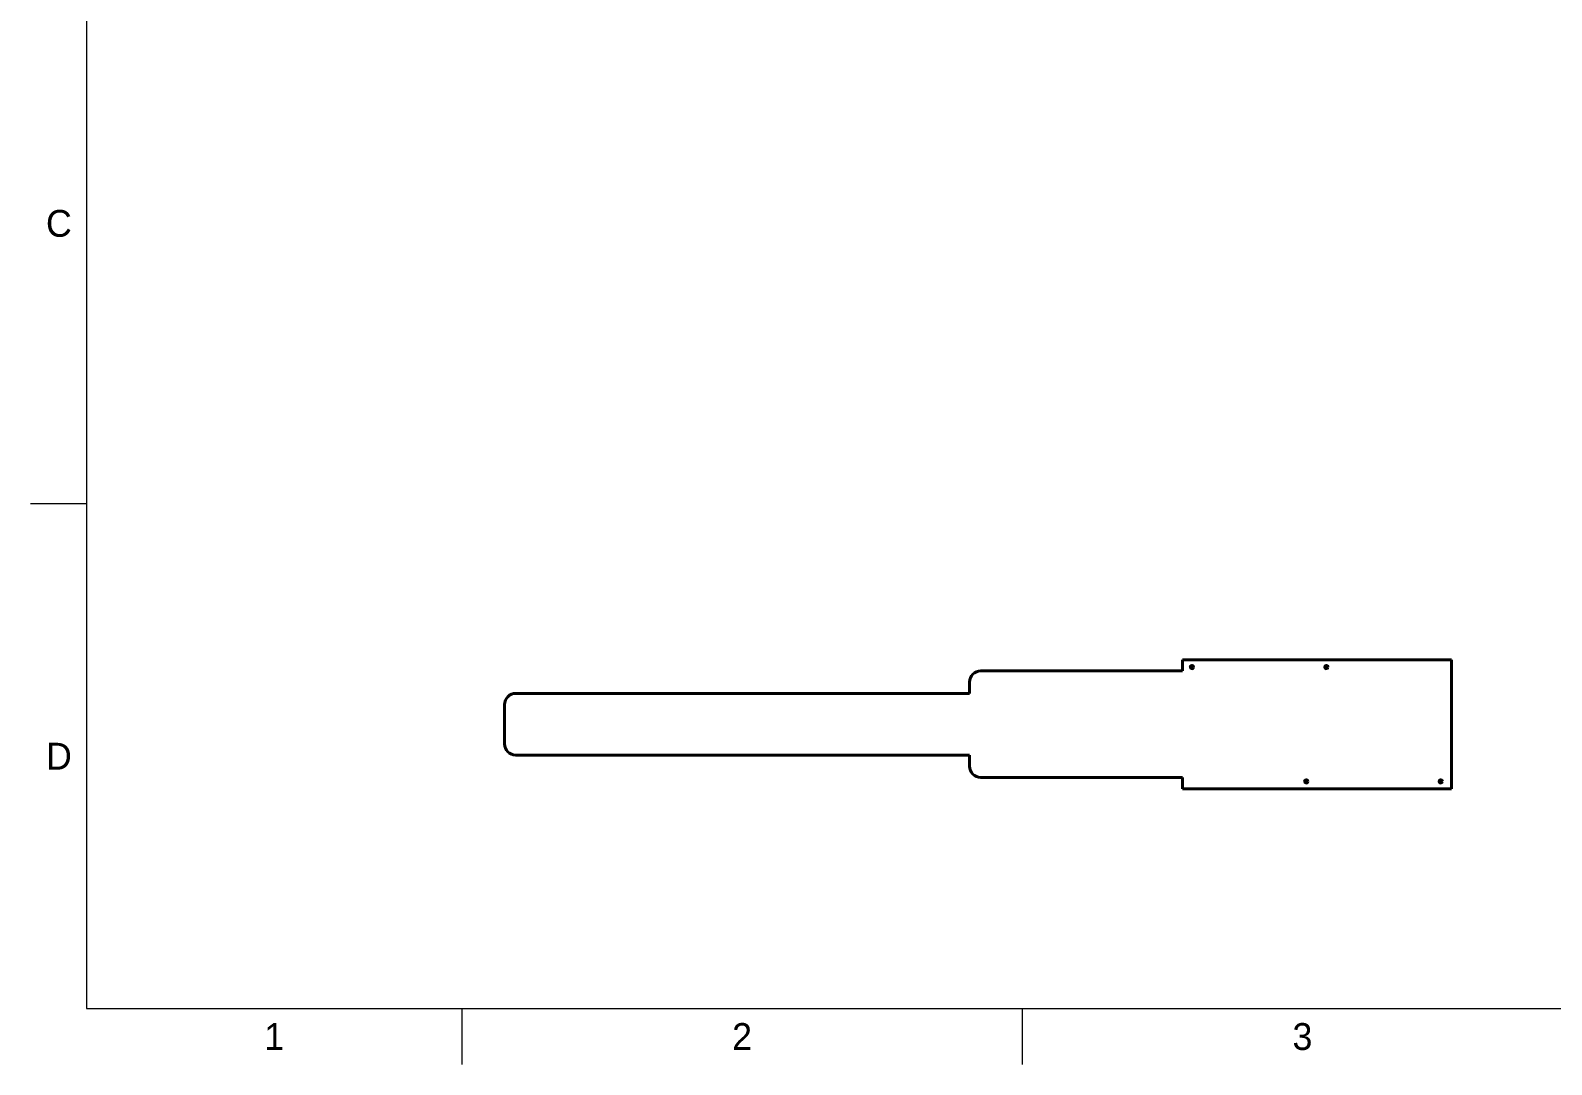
# Model space of a CAD drawing. Header units: millimetres. Extents: x 15 to 292, y 5 to 205.
# Drawn here: x 15 to 150.7, y 5 to 97.2 of the extents above; entities that cross this region are included whole.
import ezdxf

# ---------------------------------------------------------------- set-up
doc = ezdxf.new("R2010")
doc.units = ezdxf.units.MM
doc.layers.add('Border', color=7, linetype='Continuous')
doc.layers.add('Geometries', color=7, linetype='Continuous')
doc.styles.add('Shapr0', font='txt', dxfattribs={"height": 2.3925})

msp = doc.modelspace()

# ---------------------------------------------------------------- linework, layer by layer
at = {"layer": 'Border', "linetype": 'Continuous', "lineweight": 15}
for p, q in [((20, 200), (20, 10)), ((20, 55), (15, 55)), ((20, 10), (287, 10)), ((53.5, 10), (53.5, 5)), ((103.5, 10), (103.5, 5))]:
    msp.add_line(p, q, dxfattribs=at)
at = {"layer": 'Geometries', "linetype": 'Continuous', "lineweight": 40}
for p, q in [((117.804, 40.099), (117.804, 41.099)), ((141.804, 41.099), (117.804, 41.099)), ((117.804, 40.099), (117.804, 41.099)), ((141.804, 41.099), (117.804, 41.099)), ((141.804, 29.599), (141.804, 41.099)), ((141.804, 29.599), (141.804, 41.099)), ((117.804, 40.099), (99.804, 40.099)), ((117.804, 40.099), (99.804, 40.099)), ((98.804, 38.099), (58.304, 38.099)), ((98.804, 38.099), (58.304, 38.099)), ((98.804, 39.099), (98.804, 38.099)), ((98.804, 39.099), (98.804, 38.099)), ((57.304, 33.599), (57.304, 37.099)), ((57.304, 33.599), (57.304, 37.099)), ((98.804, 32.599), (58.304, 32.599)), ((98.804, 32.599), (58.304, 32.599)), ((98.804, 31.599), (98.804, 32.599)), ((98.804, 31.599), (98.804, 32.599)), ((117.804, 30.599), (99.804, 30.599)), ((117.804, 30.599), (99.804, 30.599)), ((117.804, 30.599), (117.804, 29.599)), ((117.804, 30.599), (117.804, 29.599)), ((117.804, 29.599), (141.804, 29.599)), ((117.804, 29.599), (141.804, 29.599))]:
    msp.add_line(p, q, dxfattribs=at)
for centre in [(118.638, 40.449), (130.638, 40.449), (128.838, 30.249), (140.838, 30.249)]:
    msp.add_circle(centre, 0.15, dxfattribs=at)
for centre, start, end in [((99.804, 39.099), 90, 180), ((99.804, 39.099), 90, 180), ((58.304, 37.099), 90, 180), ((58.304, 37.099), 90, 180), ((58.304, 33.599), 180, 270), ((58.304, 33.599), 180, 270), ((99.804, 31.599), 180, 270), ((99.804, 31.599), 180, 270)]:
    msp.add_arc(centre, 1, start, end, dxfattribs=at)

# ---------------------------------------------------------------- texts
at = {"layer": 'Border', "linetype": 'Continuous', "lineweight": 15, "char_height": 2.393, "width": 2.3925, "style": 'Shapr0'}
for s, insert, attachment_point in [('C', (18.696, 80), 6), ('D', (18.696, 32.5), 6), ('1', (36.75, 8.696), 2), ('2', (78.5, 8.696), 2), ('3', (128.5, 8.696), 2)]:
    msp.add_mtext(s, dxfattribs=dict(at, insert=insert, attachment_point=attachment_point))

doc.saveas('drawing.dxf')
